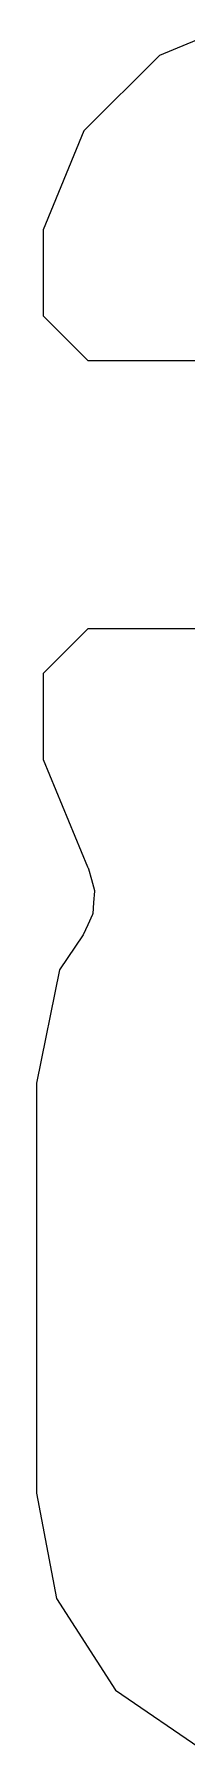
# Model space of a CAD drawing. Extents: x -71.9 to -7.4, y 11.1 to 59.4.
# Drawn here: x -23.119 to -22.836, y 37.554 to 40.801 of the extents above; entities that cross this region are included whole.
import ezdxf

# ---------------------------------------------------------------- set-up
doc = ezdxf.new("R2010")
doc.units = 0
doc.header["$MEASUREMENT"] = 0
doc.layers.add('BLACK', color=7, linetype='CONTINUOUS')

msp = doc.modelspace()

# ---------------------------------------------------------------- linework, layer by layer
at = {"layer": 'Black'}
for p, q in [((-22.7905, 40.8015), (-22.8868, 40.7617)), ((-22.8868, 40.7617), (-23.0297, 40.6188)), ((-23.0297, 40.6188), (-23.107, 40.432)), ((-23.107, 40.432), (-23.107, 40.2694)), ((-23.107, 40.2694), (-23.0226, 40.185)), ((-23.0226, 40.185), (-22.599, 40.185)), ((-23.0226, 39.677), (-23.107, 39.5926)), ((-22.599, 39.677), (-23.0226, 39.677)), ((-23.107, 39.5926), (-23.107, 39.43)), ((-23.107, 39.43), (-23.0229, 39.2269)), ((-23.0229, 39.2269), (-23.0215, 39.2249)), ((-23.0215, 39.2249), (-23.0213, 39.2242)), ((-23.0213, 39.2242), (-23.0209, 39.2236)), ((-23.0209, 39.2236), (-23.0153, 39.203)), ((-23.0153, 39.203), (-23.0096, 39.1824)), ((-23.0094, 39.181), (-23.0113, 39.1598)), ((-23.0096, 39.1824), (-23.0096, 39.1817)), ((-23.0096, 39.1817), (-23.0094, 39.181)), ((-23.0133, 39.1371), (-23.0223, 39.1178)), ((-23.0132, 39.1378), (-23.0133, 39.1371)), ((-23.0129, 39.1385), (-23.0132, 39.1378)), ((-23.0113, 39.1598), (-23.0129, 39.1385)), ((-23.0223, 39.1178), (-23.0311, 39.0983)), ((-23.0311, 39.0983), (-23.0761, 39.0325)), ((-23.0761, 39.0325), (-23.1194, 38.8183)), ((-23.1194, 38.8183), (-23.1194, 38.0428)), ((-23.1194, 38.0428), (-23.0819, 37.8435)), ((-23.0819, 37.8435), (-22.9702, 37.6699)), ((-22.9702, 37.6699), (-22.8005, 37.5539))]:
    msp.add_line(p, q, dxfattribs=at)

doc.saveas('drawing.dxf')
